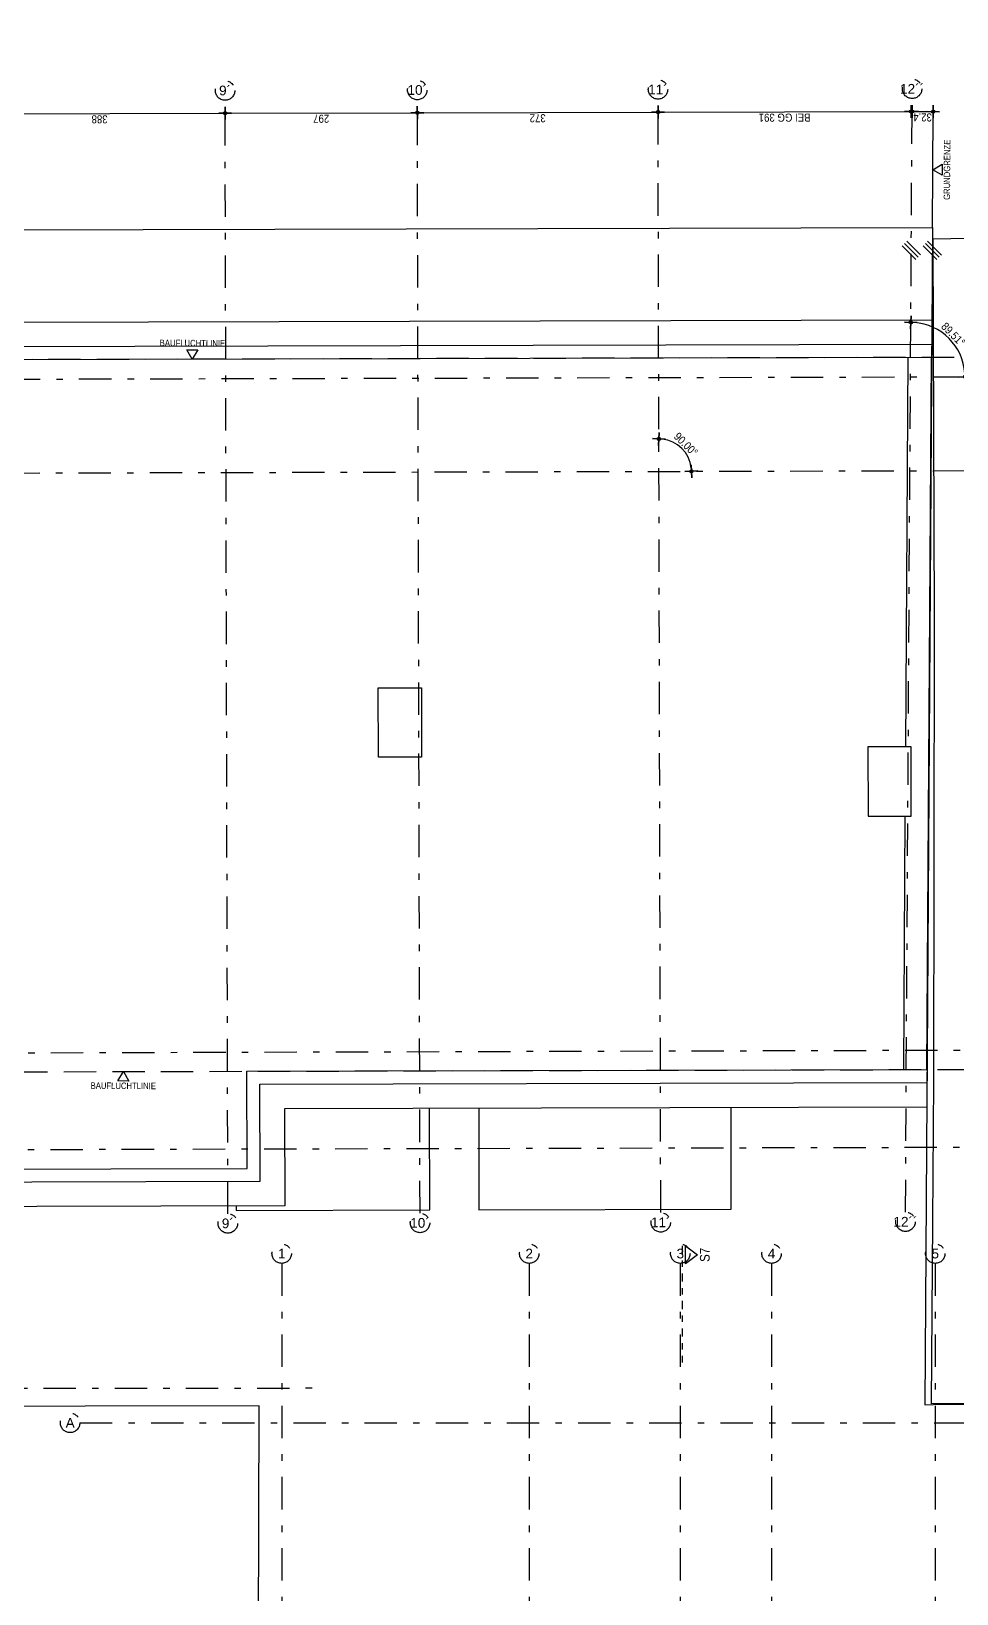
# Model space of a CAD drawing. Header units: millimetres. Extents: x 2870 to 2935, y 1632 to 1744.
# Drawn here: x 2898.72 to 2913.02, y 1685.7 to 1709.83 of the extents above; entities that cross this region are included whole.
import ezdxf
from ezdxf.enums import TextEntityAlignment as Align

# ---------------------------------------------------------------- set-up
doc = ezdxf.new("R2010")
doc.units = ezdxf.units.MM
for name, pattern in [('DASHDOT', [1, 0.5, -0.25, 0, -0.25]), ('STRICHLINIE', [0.75, 0.5, -0.25]), ('STRICHPUNKT', [1, 0.5, -0.25, 0, -0.25]), ('STRICHPUNKTX2', [2, 1, -0.5, 0, -0.5])]:
    doc.linetypes.add(name, pattern=pattern)
for name, color, linetype in [('01-BFL-G00-L05-M0', 10, 'Continuous'), ('01-SCH-G00-L05-M0', 8, 'STRICHPUNKTX2'), ('02-ANS-G00-L05-M0', 8, 'Continuous'), ('02-AXO-G00-L05-M0', 8, 'STRICHPUNKT'), ('02-DIM-G00-L05-ACHSEN', 8, 'Continuous'), ('02-DIM-G00-L05-BEHÖRDE', 20, 'Continuous'), ('02-TWB-G00-L05-M0', 5, 'Continuous'), ('07-TXT---------M0', 8, 'Continuous'), ('09-VER-G00-L05-GRUNDSTÜCKSGRENZE', 161, 'Continuous')]:
    doc.layers.add(name, color=color, linetype=linetype)
doc.styles.add('ARIAL', font='arial.ttf', dxfattribs={"width": 0.85})
doc.styles.get("Standard").update_dxf_attribs({"font": 'arial.ttf'})
doc.dimstyles.new('pp chromy&schneider', dxfattribs={"dimscale": 0.005, "dimtxt": 25, "dimasz": 10, "dimexe": 0, "dimexo": 0, "dimgap": 5, "dimtad": 1, "dimdec": 1, "dimlfac": 100, "dimrnd": 0.1, "dimzin": 9, "dimdsep": 46, "dimtxsty": 'ARIAL', "dimblk": 'c&s kote', "dimcen": 0, "dimse1": 1, "dimse2": 1, "dimclrd": 8, "dimclrt": 8, "dimadec": 0, "dimazin": 0, "dimtfac": 0.75, "dimtdec": 1, "dimtix": 1, "dimtmove": 2, "dimatfit": 0, "dimldrblk": 'NONE', "dimfxl": 1, "dimtolj": 1, "dimlwd": -1, "dimarcsym": 0})

# ---------------------------------------------------------------- blocks, each defined once
blk = doc.blocks.new('01-HK3')
blk.add_lwpolyline([(0, 0), (0.042, 0.073), (-0.042, 0.073)], close=True)
at = {"color": 0, "style": 'ARIAL', "width": 0.85}
blk.add_attdef('HEIGHT', text='', height=0.05, dxfattribs=at).set_placement((0, 0.35), align=Align.TOP_CENTER)
blk = doc.blocks.new('c&s kote')
at = {"color": 8}
for p, q in [((0, -2), (0, 2)), ((0, 2), (0, -2)), ((-2, 0), (2, 0)), ((2, 0), (-2, 0))]:
    blk.add_line(p, q, dxfattribs=at)
blk.add_circle((0, 0), 0.5, dxfattribs=at)
blk = doc.blocks.new('*D1146')
at = {"layer": '02-DIM-G00-L05-ACHSEN', "color": 8, "transparency": 16777216}
blk.add_arc((2930.761, 1688.336), 0.378, 7.5792, 82.4208, dxfattribs=at)
at = {"layer": '02-DIM-G00-L05-ACHSEN', "color": 8, "transparency": 16777216, "xscale": 0.05, "yscale": 0.05, "zscale": 0.05}
for p, rotation in [((2930.761, 1688.714), 176.2103799030718), ((2931.139, 1688.336), 273.7896200982607)]:
    blk.add_blockref('c&s kote', p, dxfattribs=dict(at, rotation=rotation))
at = {"layer": '02-DIM-G00-L05-ACHSEN', "color": 8, "transparency": 16777216, "insert": (2931.091, 1688.666), "char_height": 0.125, "attachment_point": 5, "rotation": 315, "style": 'ARIAL'}
blk.add_mtext('\\A1;90.00°', dxfattribs=at)
blk = doc.blocks.new('_None')
blk = doc.blocks.new('*D1164')
at = {"layer": '02-DIM-G00-L05-ACHSEN', "color": 8, "transparency": 16777216}
blk.add_line((2897.887, 1708.556), (2901.667, 1708.566), dxfattribs=at)
at = {"layer": '02-DIM-G00-L05-ACHSEN', "color": 8, "transparency": 16777216, "xscale": 0.05, "yscale": 0.05, "zscale": 0.05}
for p, rotation in [((2897.837, 1708.556), 180.1423037025548), ((2901.717, 1708.566), 0.1423037025548746)]:
    blk.add_blockref('c&s kote', p, dxfattribs=dict(at, rotation=rotation))
at = {"layer": '02-DIM-G00-L05-ACHSEN', "color": 8, "transparency": 16777216, "insert": (2899.777, 1708.472), "char_height": 0.125, "attachment_point": 5, "rotation": 180.1423, "style": 'ARIAL'}
blk.add_mtext('\\A1;388', dxfattribs=at)
blk = doc.blocks.new('*D1165')
at = {"layer": '02-DIM-G00-L05-ACHSEN', "color": 8, "transparency": 16777216}
blk.add_line((2901.767, 1708.566), (2904.637, 1708.573), dxfattribs=at)
at = {"layer": '02-DIM-G00-L05-ACHSEN', "color": 8, "transparency": 16777216, "xscale": 0.05, "yscale": 0.05, "zscale": 0.05}
for p, rotation in [((2901.717, 1708.566), 180.1423037025548), ((2904.687, 1708.573), 0.1423037025548746)]:
    blk.add_blockref('c&s kote', p, dxfattribs=dict(at, rotation=rotation))
at = {"layer": '02-DIM-G00-L05-ACHSEN', "color": 8, "transparency": 16777216, "insert": (2903.202, 1708.481), "char_height": 0.125, "attachment_point": 5, "rotation": 180.1423, "style": 'ARIAL'}
blk.add_mtext('\\A1;297', dxfattribs=at)
blk = doc.blocks.new('*D1166')
at = {"layer": '02-DIM-G00-L05-ACHSEN', "color": 8, "transparency": 16777216}
blk.add_line((2904.737, 1708.574), (2908.357, 1708.583), dxfattribs=at)
at = {"layer": '02-DIM-G00-L05-ACHSEN', "color": 8, "transparency": 16777216, "xscale": 0.05, "yscale": 0.05, "zscale": 0.05}
for p, rotation in [((2904.687, 1708.573), 180.1423037025548), ((2908.407, 1708.583), 0.1423037025548746)]:
    blk.add_blockref('c&s kote', p, dxfattribs=dict(at, rotation=rotation))
at = {"layer": '02-DIM-G00-L05-ACHSEN', "color": 8, "transparency": 16777216, "insert": (2906.547, 1708.489), "char_height": 0.125, "attachment_point": 5, "rotation": 180.1423, "style": 'ARIAL'}
blk.add_mtext('\\A1;372', dxfattribs=at)
blk = doc.blocks.new('*D1167')
at = {"layer": '02-DIM-G00-L05-ACHSEN', "color": 8, "transparency": 16777216}
for p, q in [((2912.284, 1708.593), (2912.234, 1708.593)), ((2912.334, 1708.592), (2912.658, 1708.59)), ((2912.708, 1708.59), (2912.758, 1708.59))]:
    blk.add_line(p, q, dxfattribs=at)
at = {"layer": '02-DIM-G00-L05-ACHSEN', "color": 0, "lineweight": -2, "transparency": 16777216}
blk.add_line((2912.646, 1706.796), (2912.658, 1708.59), dxfattribs=at)
at = {"layer": '02-DIM-G00-L05-ACHSEN', "color": 8, "transparency": 16777216, "xscale": 0.05, "yscale": 0.05, "zscale": 0.05}
for p, rotation in [((2912.334, 1708.592), 359.629154930543), ((2912.658, 1708.59), 179.629154930543)]:
    blk.add_blockref('c&s kote', p, dxfattribs=dict(at, rotation=rotation))
at = {"layer": '02-DIM-G00-L05-ACHSEN', "color": 8, "transparency": 16777216, "insert": (2912.495, 1708.502), "char_height": 0.125, "attachment_point": 5, "rotation": 179.6292, "style": 'ARIAL'}
blk.add_mtext('\\A1;32.4', dxfattribs=at)
blk = doc.blocks.new('*D1168')
at = {"layer": '02-DIM-G00-L05-ACHSEN', "color": 8, "transparency": 16777216}
blk.add_line((2908.457, 1708.583), (2912.268, 1708.592), dxfattribs=at)
at = {"layer": '02-DIM-G00-L05-ACHSEN', "color": 8, "transparency": 16777216, "xscale": 0.05, "yscale": 0.05, "zscale": 0.05}
for p, rotation in [((2908.407, 1708.583), 180.1423037025548), ((2912.318, 1708.592), 0.1423037025548746)]:
    blk.add_blockref('c&s kote', p, dxfattribs=dict(at, rotation=rotation))
at = {"layer": '02-DIM-G00-L05-ACHSEN', "color": 8, "transparency": 16777216, "insert": (2910.363, 1708.498), "char_height": 0.125, "attachment_point": 5, "rotation": 180.1423, "style": 'ARIAL'}
blk.add_mtext('\\A1;BEI GG 391', dxfattribs=at)
blk = doc.blocks.new('*D1170')
at = {"layer": '02-DIM-G00-L05-ACHSEN', "color": 8, "transparency": 16777216}
blk.add_arc((2912.308, 1704.492), 0.842, 3.5436, 86.2542, dxfattribs=at)
at = {"layer": '02-DIM-G00-L05-ACHSEN', "color": 8, "transparency": 16777216, "xscale": 0.05, "yscale": 0.05, "zscale": 0.05}
for p, rotation in [((2912.313, 1705.335), 177.9548334427143), ((2913.151, 1704.494), 271.8429358785367)]:
    blk.add_blockref('c&s kote', p, dxfattribs=dict(at, rotation=rotation))
at = {"layer": '02-DIM-G00-L05-ACHSEN', "color": 8, "transparency": 16777216, "insert": (2912.968, 1705.15), "char_height": 0.125, "attachment_point": 5, "rotation": 314.8989, "style": 'ARIAL'}
blk.add_mtext('\\A1;89.51°', dxfattribs=at)
blk = doc.blocks.new('*D1171')
at = {"layer": '02-DIM-G00-L05-ACHSEN', "color": 8, "transparency": 16777216}
blk.add_arc((2908.421, 1703.033), 0.501, 5.8632, 84.4214, dxfattribs=at)
at = {"layer": '02-DIM-G00-L05-ACHSEN', "color": 8, "transparency": 16777216, "xscale": 0.05, "yscale": 0.05, "zscale": 0.05}
for p, rotation in [((2908.42, 1703.534), 177.2818413731865), ((2908.922, 1703.034), 273.0027660316465)]:
    blk.add_blockref('c&s kote', p, dxfattribs=dict(at, rotation=rotation))
at = {"layer": '02-DIM-G00-L05-ACHSEN', "color": 8, "transparency": 16777216, "insert": (2908.837, 1703.451), "char_height": 0.125, "attachment_point": 5, "rotation": 315.1423, "style": 'ARIAL'}
blk.add_mtext('\\A1;90.00°', dxfattribs=at)
blk = doc.blocks.new('*D1185')
at = {"layer": '02-DIM-G00-L05-ACHSEN', "color": 8, "transparency": 16777216}
blk.add_arc((2902.591, 1658.942), 0.947, 182.3395, 266.973, dxfattribs=at)
at = {"layer": '02-DIM-G00-L05-ACHSEN', "color": 8, "transparency": 16777216, "xscale": 0.05, "yscale": 0.05, "zscale": 0.05}
for p, rotation in [((2901.645, 1658.954), 90.82598231942208), ((2902.591, 1657.996), 358.4865013265444)]:
    blk.add_blockref('c&s kote', p, dxfattribs=dict(at, rotation=rotation))
at = {"layer": '02-DIM-G00-L05-ACHSEN', "color": 8, "transparency": 16777216, "insert": (2901.981, 1658.34), "char_height": 0.125, "attachment_point": 5, "rotation": 314.6562, "style": 'ARIAL'}
blk.add_mtext('\\A1;90.69°', dxfattribs=at)
blk = doc.blocks.new('*D1186')
at = {"layer": '02-DIM-G00-L05-ACHSEN', "color": 8, "transparency": 16777216}
blk.add_arc((2930.761, 1658.604), 0.916, 273.127, 356.1855, dxfattribs=at)
at = {"layer": '02-DIM-G00-L05-ACHSEN', "color": 8, "transparency": 16777216, "xscale": 0.05, "yscale": 0.05, "zscale": 0.05}
for p, rotation in [((2931.677, 1658.593), 87.74900272405888), ((2930.761, 1657.688), 181.5634809221948)]:
    blk.add_blockref('c&s kote', p, dxfattribs=dict(at, rotation=rotation))
at = {"layer": '02-DIM-G00-L05-ACHSEN', "color": 8, "transparency": 16777216, "insert": (2931.468, 1657.889), "char_height": 0.125, "attachment_point": 5, "rotation": 224.6562, "style": 'ARIAL'}
blk.add_mtext('\\A1;89.31°', dxfattribs=at)
blk = doc.blocks.new('schnittführung')
at = {"color": 4, "linetype": 'DASHDOT', "ltscale": 0.25}
blk.add_line((0.237, -0.138), (0.237, 1.662), dxfattribs=at)
blk.add_line((0.237, -0.138), (0.237, 1.662), dxfattribs=at)
blk.add_line((0.237, -0.138), (0.237, 1.662), dxfattribs=at)
at = {"color": 4}
blk.add_lwpolyline([(0.187, 0.138), (0.187, -0.138), (0, 0)], close=True, dxfattribs=at)
at = {"layer": '07-TXT---------M0', "color": 9, "style": 'ARIAL', "text_generation_flag": 6, "width": 0.85}
blk.add_attdef('SCHNITT', text='', height=0.15, rotation=270, dxfattribs=at).set_placement((-0.037, 0), align=Align.CENTER)

msp = doc.modelspace()

# ---------------------------------------------------------------- linework, layer by layer
at = {"layer": '01-BFL-G00-L05-M0', "linetype": 'STRICHLINIE'}
msp.add_lwpolyline([(2917.5998, 1720.4153), (2917.5026, 1706.9991), (2917.4824, 1704.8052), (2890.2795, 1704.7376), (2890.2897, 1706.7373), (2890.3079, 1720.6719)], dxfattribs=at)
msp.add_lwpolyline([(2917.3111, 1679.1458), (2887.1716, 1679.1458), (2887.1972, 1688.4988), (2887.2238, 1693.73), (2917.3654, 1693.8048), (2917.3111, 1688.579), (2917.3111, 1679.1458)], close=True, dxfattribs=at)
at = {"layer": '02-ANS-G00-L05-M0', "color": 253}
for points in [[(2889.6739, 1693.7361), (2893.6239, 1693.7459), (2893.6276, 1692.2459), (2902.0576, 1692.2668), (2902.0538, 1693.7668), (2912.5619, 1693.7929), (2912.6331, 1704.7931), (2889.8601, 1704.7365), (2889.8703, 1706.7398), (2887.2902, 1706.7187)], [(2889.8703, 1706.7398), (2890.4503, 1706.7434), (2890.4431, 1705.318), (2912.6369, 1705.3731), (2912.5582, 1693.2129), (2902.6353, 1693.1882), (2902.639, 1691.6882), (2893.049, 1691.6644), (2893.0453, 1693.1644), (2887.7609, 1693.1513)], [(2912.6344, 1704.9931), (2890.0611, 1704.937), (2890.0703, 1706.7413)], [(2912.2338, 1698.7771), (2912.2699, 1704.7922)], [(2904.0821, 1699.6869), (2904.7491, 1699.6885), (2904.7491, 1698.6185), (2904.0848, 1698.6169), (2904.0821, 1699.6869)], [(2912.2038, 1693.792), (2912.2273, 1697.7071)], [(2889.6729, 1693.536), (2893.4244, 1693.5454), (2893.4281, 1692.0454), (2902.2581, 1692.0673), (2902.2543, 1693.5673), (2912.5606, 1693.5929)], [(2901.889, 1691.6864), (2901.8892, 1691.6164), (2904.8792, 1691.6238), (2904.8753, 1693.1938)], [(2905.6353, 1693.1957), (2905.6392, 1691.6257), (2909.5392, 1691.6354), (2909.5353, 1693.2054)]]:
    msp.add_lwpolyline(points, dxfattribs=at)
msp.add_lwpolyline([(2911.6494, 1698.7756), (2911.652, 1697.7057), (2912.3191, 1697.7073), (2912.3164, 1698.7773)], close=True, dxfattribs=at)
at = {"layer": '02-AXO-G00-L05-M0'}
msp.add_line((2912.2306, 1691.5921), (2912.334, 1708.7924), dxfattribs=at)
for points in [[(2901.7593, 1691.5661), (2901.7166, 1708.766)], [(2904.7293, 1691.5734), (2904.6866, 1708.7734)], [(2908.4493, 1691.5827), (2908.4066, 1708.7826)], [(2912.3906, 1706.3067), (2912.1785, 1706.5188)], [(2912.426, 1706.3421), (2912.2138, 1706.5542)], [(2912.4613, 1706.3774), (2912.2492, 1706.5896)], [(2912.7145, 1706.3046), (2912.5024, 1706.5168)], [(2912.7499, 1706.34), (2912.5377, 1706.5521)], [(2912.7852, 1706.3753), (2912.5731, 1706.5875)], [(2889.5586, 1704.4358), (2914.8765, 1704.4987), (2914.8765, 1704.4987)], [(2889.5512, 1702.9858), (2914.8801, 1703.0487), (2914.8801, 1703.0487)], [(2886.9254, 1694.0192), (2914.9023, 1694.0987), (2914.9023, 1694.0987)], [(2886.9178, 1692.5292), (2914.906, 1692.5987), (2914.906, 1692.5987)], [(2902.5911, 1690.7995), (2902.5911, 1655.872)], [(2906.4161, 1690.7995), (2906.4161, 1655.872)], [(2908.7511, 1690.7995), (2908.7511, 1655.872)], [(2910.1611, 1690.7995), (2910.1611, 1655.872)], [(2912.6911, 1690.7995), (2912.6911, 1655.872)], [(2870.3103, 1688.8658), (2903.2492, 1688.8741)], [(2899.4719, 1688.3358), (2933.1611, 1688.3358)]]:
    msp.add_lwpolyline(points, dxfattribs=at)
for centre in [(2901.7162, 1708.916), (2904.6862, 1708.9234), (2908.4062, 1708.9326), (2912.3336, 1708.9424), (2901.7585, 1691.4161), (2904.7285, 1691.4234), (2908.4485, 1691.4327), (2912.2309, 1691.4421), (2902.5911, 1690.9495), (2906.4161, 1690.9495), (2908.7511, 1690.9495), (2910.1611, 1690.9495), (2912.6911, 1690.9495), (2899.3219, 1688.3358)]:
    msp.add_circle(centre, 0.15, dxfattribs=at)
at = {"layer": '02-TWB-G00-L05-M0', "color": 8}
msp.add_lwpolyline([(2917.2591, 1688.646), (2912.6347, 1688.6289), (2912.6546, 1691.4435), (2912.6699, 1693.6065), (2912.6743, 1696.9135), (2912.6813, 1700.7657), (2912.6578, 1706.6235), (2917.0536, 1706.7054), (2917.0481, 1707.0054), (2917.4442, 1706.9999)], dxfattribs=at)
at = {"layer": '09-VER-G00-L05-GRUNDSTÜCKSGRENZE'}
msp.add_lwpolyline([(2929.8111, 1658.3224), (2918.648, 1658.4497), (2902.1529, 1658.6532), (2902.2453, 1688.5972), (2875.3273, 1688.5461), (2875.1973, 1688.5468), (2875.2798, 1704.7145), (2875.2896, 1706.6268), (2890.2833, 1706.743), (2912.6461, 1706.7985), (2912.5284, 1688.616), (2912.6626, 1688.6169), (2929.8111, 1688.6495)], close=True, dxfattribs=at)

# ---------------------------------------------------------------- block references
at = {"layer": '01-SCH-G00-L05-M0'}
ref = msp.add_blockref('schnittführung', (2909.0171, 1690.9306), dxfattribs=dict(at, rotation=180.0000000016675))
ref.add_attrib('SCHNITT', 'S7', dxfattribs={"layer": '07-TXT---------M0', "color": 9, "height": 0.15, "rotation": 90, "style": 'ARIAL', "width": 0.85}).set_placement((2909.0544, 1690.9306), align=Align.TOP_CENTER)
at = {"layer": '02-DIM-G00-L05-ACHSEN'}
ref = msp.add_blockref('01-HK3', (2912.6519, 1707.693), dxfattribs=dict(at, xscale=-2.00000000001674, yscale=2.000000000014344, zscale=2, rotation=269.7075493064759))
ref.add_attrib('HEIGHT', 'GRUNDGRENZE', dxfattribs={"layer": '0', "color": 0, "extrusion": (0, 0, -1), "height": 0.1, "rotation": 90.29245, "style": 'ARIAL', "text_generation_flag": 4, "width": 0.85}).set_placement((-2912.9519, 1707.6914), align=Align.BOTTOM_CENTER)
at = {"layer": '02-DIM-G00-L05-BEHÖRDE'}
ref = msp.add_blockref('01-HK3', (2901.21, 1704.7647), dxfattribs=dict(at, xscale=-2.000000000031515, yscale=2.000000000014344, zscale=2, rotation=359.7075493052273))
ref.add_attrib('HEIGHT', 'BAUFLUCHTLINIE', dxfattribs={"layer": '0', "color": 0, "extrusion": (0, 0, -1), "height": 0.1, "rotation": 0.29245, "style": 'ARIAL', "text_generation_flag": 2, "width": 0.85}).set_placement((-2901.2116, 1705.0647), align=Align.TOP_CENTER)
ref = msp.add_blockref('01-HK3', (2900.1447, 1693.7621), dxfattribs=dict(at, xscale=-2.000000000031143, yscale=2.000000000014344, zscale=2, rotation=179.7075493073117))
ref.add_attrib('HEIGHT', 'BAUFLUCHTLINIE', dxfattribs={"layer": '0', "color": 0, "extrusion": (0, 0, -1), "height": 0.1, "rotation": 180.29245, "style": 'ARIAL', "text_generation_flag": 4, "width": 0.85}).set_placement((-2900.1431, 1693.4621), align=Align.BOTTOM_CENTER)

# ---------------------------------------------------------------- texts
at = {"layer": '02-AXO-G00-L05-M0', "char_height": 0.15, "attachment_point": 5}
for s, insert, width, rotation in [('{\\fArial|b0|i0|c0|p34;9´}', (2901.7162, 1708.916), 0.2467, 0.14235), ('{\\fArial|b0|i0|c0|p34;10´}', (2904.6862, 1708.9234), 0.2467, 0.14235), ('{\\fArial|b0|i0|c0|p34;11´}', (2908.4062, 1708.9326), 0.2467, 0.14235), ('{\\fArial|b0|i0|c0|p34;12´´}', (2912.3336, 1708.9424), 0.2467, 0.1423), ('{\\fArial|b0|i0|c0|p34;9´}', (2901.7585, 1691.4161), 0.2467, 0.14235), ('{\\fArial|b0|i0|c0|p34;10´}', (2904.7285, 1691.4234), 0.2467, 0.14235), ('{\\fArial|b0|i0|c0|p34;11´}', (2908.4485, 1691.4327), 0.2467, 0.14235), ('{\\fArial|b0|i0|c0|p34;12´´}', (2912.2309, 1691.4421), 0.2467, 0.1423), ('{\\fArial|b0|i0|c0|p34;1}', (2902.5911, 1690.9495), 0.3033, 0), ('{\\fArial|b0|i0|c0|p34;2}', (2906.4161, 1690.9495), 0.3033, 0), ('{\\fArial|b0|i0|c0|p34;3}', (2908.7511, 1690.9495), 0.3033, 0), ('{\\fArial|b0|i0|c0|p34;4}', (2910.1611, 1690.9495), 0.3033, 0)]:
    msp.add_mtext(s, dxfattribs=dict(at, insert=insert, width=width, rotation=rotation))
at = {"layer": '02-AXO-G00-L05-M0', "char_height": 0.15, "width": 0.3033, "attachment_point": 5}
for s, insert in [('{\\fArial|b0|i0|c0|p34;5}', (2912.6911, 1690.9495)), ('{\\fArial|b0|i0|c0|p34;A}', (2899.3219, 1688.3358))]:
    msp.add_mtext(s, dxfattribs=dict(at, insert=insert))

# ---------------------------------------------------------------- dimensions: what is measured, and where the dimension line sits
at = {"layer": '02-DIM-G00-L05-ACHSEN'}
for base, line1, line2, picture, middle in [((2908.8541, 1703.2842), ((2889.5512, 1702.9858), (2914.8801, 1703.0487)), ((2908.4493, 1691.5827), (2908.4066, 1708.7826)), '*D1171', (2908.8368, 1703.4507)), ((2913.0378, 1704.9132), ((2889.5586, 1704.4358), (2914.8765, 1704.4987)), ((2912.2306, 1691.5921), (2912.334, 1708.7924)), '*D1170', (2912.9678, 1705.1496)), ((2931.0887, 1688.5249), ((2899.4719, 1688.3358), (2933.1611, 1688.3358)), ((2930.7611, 1690.7995), (2930.7611, 1655.872)), '*D1146', (2931.0914, 1688.666)), ((2901.7676, 1658.4757), ((2902.5911, 1690.7995), (2902.5911, 1655.872)), ((2899.5485, 1658.9789), (2933.1611, 1658.5756)), '*D1185', (2901.981, 1658.3396)), ((2931.2161, 1657.809), ((2930.7611, 1690.7995), (2930.7611, 1655.872)), ((2899.5485, 1658.9789), (2933.1611, 1658.5756)), '*D1186', (2931.4676, 1657.8894))]:
    dim = msp.add_angular_dim_2l(base=base, line1=line1, line2=line2, dimstyle='pp chromy&schneider', override={"dimzin": 8, "dimadec": 2}, dxfattribs=at)
    dim.commit()
    dim.dimension.update_dxf_attribs({"geometry": picture, "text_midpoint": middle})
for base, p1, p2, picture, middle in [((2901.7171, 1708.566), (2897.8366, 1708.7564), (2901.7166, 1708.766), '*D1164', (2899.7773, 1708.4723)), ((2904.6871, 1708.5734), (2901.7166, 1708.766), (2904.6866, 1708.7734), '*D1165', (2903.2023, 1708.4809)), ((2908.4071, 1708.5826), (2904.6866, 1708.7734), (2908.4066, 1708.7826), '*D1166', (2906.5473, 1708.4891))]:
    dim = msp.add_linear_dim(base=base, p1=p1, p2=p2, angle=0.1423, dimstyle='pp chromy&schneider', override={"dimzin": 8}, dxfattribs=at)
    dim.commit()
    dim.dimension.update_dxf_attribs({"geometry": picture, "text_midpoint": middle})
dim = msp.add_linear_dim(base=(2912.3175, 1708.5923), p1=(2908.4066, 1708.7826), p2=(2912.322, 1706.7977), angle=0.1423, text='BEI GG <>', dimstyle='pp chromy&schneider', override={"dimzin": 8}, dxfattribs=at)
dim.commit()
dim.dimension.update_dxf_attribs({"geometry": '*D1168', "text_midpoint": (2910.3625, 1708.4978)})
dim = msp.add_aligned_dim(p1=(2912.322, 1706.7977), p2=(2912.6461, 1706.7956), distance=1.7947, dimstyle='pp chromy&schneider', override={"dimzin": 8, "dimse2": 0}, dxfattribs=at)
dim.commit()
dim.dimension.update_dxf_attribs({"geometry": '*D1167', "text_midpoint": (2912.4951, 1708.5025)})

doc.saveas('drawing.dxf')
